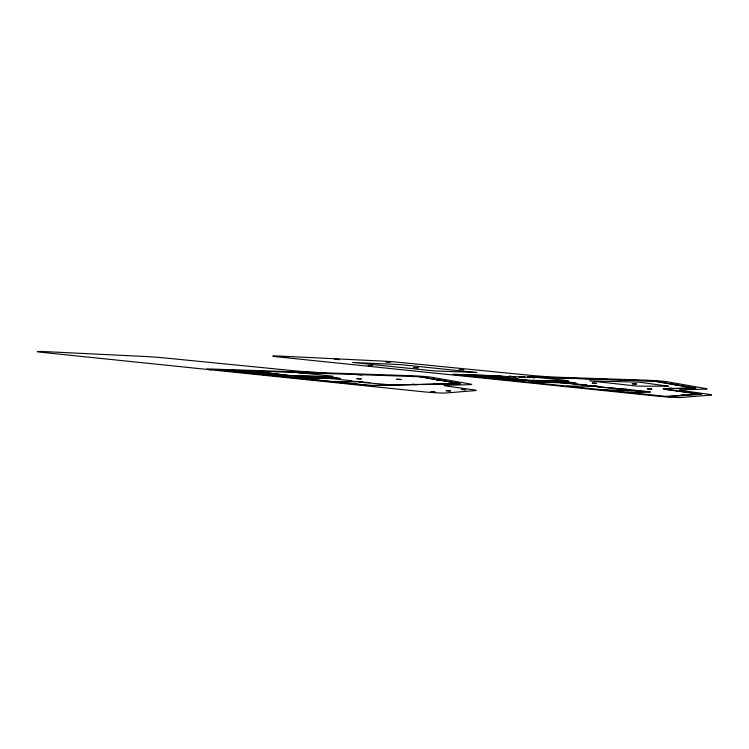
<?xml version="1.0" encoding="UTF-8"?>
<svg xmlns="http://www.w3.org/2000/svg" width="749" height="749" viewBox="0 0 749 749"><rect width="100%" height="100%" fill="white"/><g stroke="black" fill="none" stroke-linecap="round" stroke-linejoin="round"><path stroke-width="1.12" d="M499.658 375.858L452.742 374.313L668.492 396.633L701.167 394.227L667.846 389.564A19.577 0.824 3.7 0 1 667.247 388.778L695.755 388.076L654.785 381.044L527.577 376.784L534.73 377.693A11.422 0.477 3.7 0 1 519.216 376.578M607.327 390.117L630.059 389.677M614.873 390.959L633.617 390.416L643.719 391.633L626.829 392.195M631.604 392.691L649.336 392.176A13.051 0.543 3.7 0 0 646.293 391.353L594.846 386.428L597.43 386.344M421.846 376.803L217.416 369.828L370.624 385.679L460.429 383.591L419.3 376.663M331.535 381.513L359.511 381.606M332.743 381.634L360.718 381.728M566.862 385.997L597.983 386.353L584.08 385.314L586.654 385.229M271.419 375.296L329.972 376.588A13.051 0.543 3.7 0 0 328.923 375.764L297.344 372.506L301.95 372.787L299.74 372.749M506.745 379.78L565.289 381.072A13.051 0.543 3.7 0 0 564.25 380.249L532.67 376.99L537.276 377.281L535.067 377.234M295.836 377.758L325.562 378.217M528.148 382.121L560.889 382.702M351.328 380.745L348.753 380.829L351.871 381.363M362.104 381.859L359.52 381.943L369.828 382.608M220.478 370.025L221.077 370.034M455.804 374.509L500.941 376.007L499.433 375.848M219.803 370.081L222.013 370.118M455.13 374.566L457.339 374.603L454.952 374.36M654.785 381.044L652.576 380.998L693.396 387.916L665.281 388.609A21.758 0.908 3.7 0 0 665.945 389.489L698.826 394.086L666.104 396.39M654.963 381.241L657.173 381.288M292.822 377.627L340.589 378.385L321.986 376.466M295.218 377.88L297.428 377.917M329.363 378.423L306.397 376.223M530.545 382.364L532.754 382.411L530.358 382.159M564.69 382.917L560.083 382.627L575.915 382.879L557.312 380.951M351.141 380.735L351.88 380.754L308.345 376.251M351.468 381.316L359.052 381.494M361.917 381.85L362.656 381.868L358.106 381.447M362.244 382.43L394.732 385.183L390.135 384.892L392.345 384.939M597.571 386.915L626.932 389.414M627.671 389.424L625.462 389.386L627.849 389.63M368.236 385.426L460.429 383.591L455.823 383.301L458.032 383.338L420.002 376.728M603.563 389.92L608.16 390.21L605.95 390.163M509.03 376.167L515.967 377.065A11.422 0.477 3.7 0 1 500.463 375.951M518.411 376.485L525.349 377.384A11.422 0.477 3.7 0 1 509.844 376.27M528.869 376.944L654.626 381.147M473.274 376.316L501.484 377.262L546.63 382.411M475.512 376.55L503.262 377.477M477.74 376.775L505.032 377.693M479.969 377.009L506.811 377.908M482.206 377.243L508.58 378.123M484.434 377.468L510.35 378.339M486.663 377.702L512.129 378.554M488.9 377.936L513.898 378.769M491.129 378.161L515.668 378.985M493.357 378.395L517.447 379.2M495.595 378.629L519.216 379.415M497.823 378.854L520.995 379.631M500.051 379.088L522.765 379.846M502.289 379.322L524.534 380.061M504.517 379.546L526.313 380.277M237.948 371.832L266.157 372.777L311.303 377.927M240.186 372.056L267.936 372.993M242.414 372.29L269.706 373.208M244.642 372.525L271.484 373.423M246.88 372.749L273.254 373.639M249.108 372.983L275.023 373.854M251.336 373.217L276.802 374.069M253.574 373.442L278.572 374.285M255.802 373.676L280.351 374.5M258.031 373.91L282.12 374.715M260.268 374.135L283.89 374.931M262.496 374.369L285.669 375.146M264.725 374.603L287.438 375.361M266.962 374.828L289.217 375.577M269.191 375.062L290.987 375.792M555.365 380.923L573.968 382.851M553.408 380.895L572.03 382.814M551.461 380.857L570.083 382.786M549.513 380.829L568.135 382.758M547.566 380.801L566.188 382.73M545.618 380.773L564.24 382.692M543.671 380.735L587.207 385.239L563.95 382.898M541.724 380.707L560.271 382.627M593.433 385.932L594.837 386.091M539.776 380.679L558.314 382.599M537.829 380.651L556.367 382.561M535.881 380.614L554.419 382.533M533.925 380.586L552.472 382.505M531.977 380.558L550.524 382.477M530.03 380.52L548.577 382.439M668.314 396.427L670.701 396.68M320.038 376.438L338.651 378.357M318.082 376.401L336.704 378.329M316.134 376.373L334.756 378.301M314.187 376.344L332.809 378.264M312.239 376.307L330.861 378.236M310.292 376.279L328.914 378.208M304.45 376.185L322.988 378.105M302.502 376.157L321.04 378.076M300.555 376.129L319.093 378.048M298.608 376.101L317.145 378.02M296.651 376.064L315.198 377.983M294.703 376.035L313.251 377.955M219.626 369.875L372.843 385.716M527.942 376.869L534.73 377.693M326.236 372.871A26.112 1.095 3.7 0 1 294.207 370.774L163.591 357.835A19.577 0.824 3.7 0 0 144.285 356.449L45.876 351.656A13.051 0.543 3.7 0 0 41.626 352.302L424.234 391.877A13.051 0.543 3.7 0 0 445.589 393L475.456 390.603A19.577 0.824 3.7 0 0 473.771 389.864L446.47 386.044A19.577 0.824 3.7 0 1 445.87 385.258L469.876 384.668A19.577 0.824 3.7 0 0 470.494 384.068L431.864 377.271A13.051 0.543 3.7 0 0 412.427 375.755L212.239 369.06A13.051 0.543 3.7 0 0 211.143 369.837M710.782 395.098L680.916 397.494A13.051 0.543 3.7 0 1 659.56 396.361L276.952 356.786A13.051 0.543 3.7 0 1 281.203 356.149L379.612 360.943A19.577 0.824 3.7 0 1 398.917 362.319L529.534 375.258A26.112 1.095 3.7 0 0 561.563 377.365L647.754 380.239A13.051 0.543 3.7 0 1 667.19 381.756L705.82 388.553A19.577 0.824 3.7 0 1 705.202 389.162L681.197 389.742A19.577 0.824 3.7 0 0 681.796 390.529L709.097 394.358A19.577 0.824 3.7 0 1 710.782 395.098M668.351 386.212L637.446 386.156L589.697 380.867L639.552 382.177L668.351 386.212M285.706 356.852L283.497 356.814L288.103 357.104L285.706 356.852M336.807 359.342L334.597 359.295L339.194 359.586L336.807 359.342M387.907 361.833L385.698 361.786L390.295 362.076L387.907 361.833M370.334 365.606L368.115 365.568L372.721 365.858L370.334 365.606M415.864 367.516L413.654 367.478L418.251 367.768L415.864 367.516M461.393 369.435L459.184 369.388L463.79 369.678L461.393 369.435M259.594 371.204L257.384 371.167L261.981 371.457L259.594 371.204M494.92 375.698L492.711 375.652L497.308 375.942L494.92 375.698M359.604 374.547L357.395 374.509L361.992 374.8L359.604 374.547M594.931 379.041L592.721 378.994L597.318 379.284L594.931 379.041M438.745 379.949L436.536 379.902L441.133 380.192L438.745 379.949M674.072 384.434L671.862 384.396L676.459 384.677L674.072 384.434M398.917 379.312L396.708 379.275L401.314 379.565L398.917 379.312M634.244 383.806L632.034 383.76L636.641 384.05L634.244 383.806M359.005 378.685L356.786 378.638L361.392 378.928L359.005 378.685M594.322 383.17L592.113 383.132L596.719 383.422L594.322 383.17M693.359 387.832L691.149 387.785L695.755 388.076L693.359 387.832M436.227 383.872L434.017 383.834L438.624 384.125L436.227 383.872M671.553 388.366L669.344 388.319L673.95 388.609L671.553 388.366M414.244 384.406L412.025 384.359L416.631 384.649L414.244 384.406M649.57 388.89L647.351 388.853L651.958 389.143L649.57 388.89M463.444 389.499L461.234 389.452L465.841 389.742L463.444 389.499M698.77 393.983L696.561 393.937L701.167 394.227L698.77 393.983M448.22 390.716L446.011 390.678L450.608 390.969L448.22 390.716M683.547 395.21L681.328 395.163L685.934 395.453L683.547 395.21M432.988 391.942L430.778 391.896L435.384 392.186L432.988 391.942M476.851 372.525L434.102 370.895L352.564 362.46L400.584 364.632L476.851 372.525"/></g></svg>
